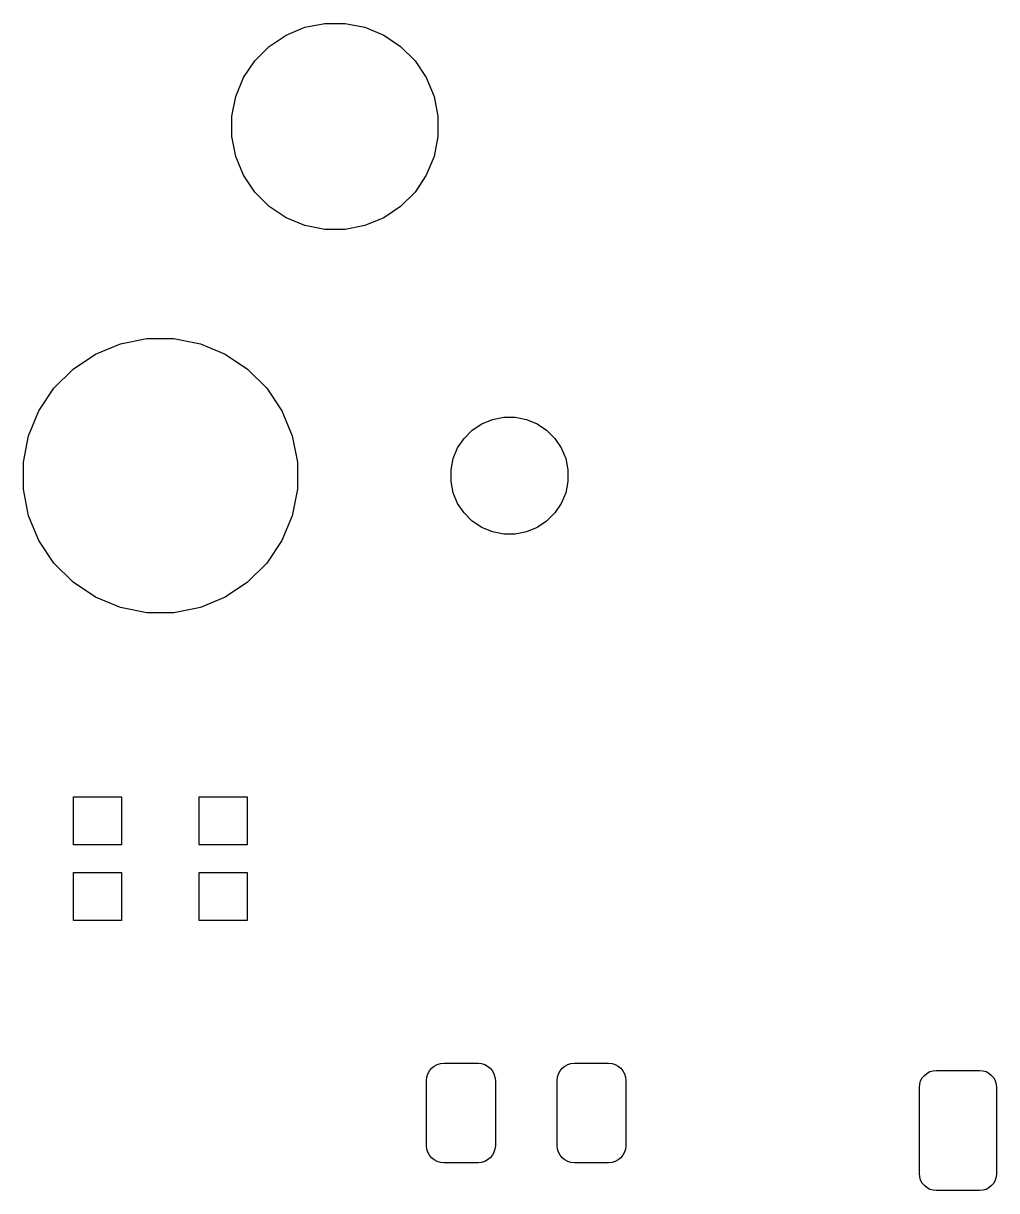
# Model space of a CAD drawing. Extents: x 1.3 to 14.8, y -4.8 to -0.1.
# Drawn here: x 12.96 to 13.517, y -1.144 to -0.476 of the extents above; entities that cross this region are included whole.
import ezdxf

# ---------------------------------------------------------------- set-up
doc = ezdxf.new("R2010")
doc.units = 0
doc.header["$MEASUREMENT"] = 0
doc.layers.add('BLACK', color=7, linetype='CONTINUOUS')

msp = doc.modelspace()

# ---------------------------------------------------------------- linework, layer by layer
at = {"layer": 'BLACK', "linetype": 'CONTINUOUS'}
for p, q in [((13.11, -0.482666), (13.1208, -0.478214)), ((13.1208, -0.478214), (13.1322, -0.475945)), ((13.1322, -0.475945), (13.1438, -0.475945)), ((13.1438, -0.475945), (13.1552, -0.478214)), ((13.1552, -0.478214), (13.166, -0.482666)), ((13.1003, -0.489129), (13.11, -0.482666)), ((13.166, -0.482666), (13.1756, -0.489129)), ((13.0921, -0.497355), (13.1003, -0.489129)), ((13.1756, -0.489129), (13.1839, -0.497355)), ((13.0857, -0.507027), (13.0921, -0.497355)), ((13.1839, -0.497355), (13.1903, -0.507027)), ((13.0812, -0.517774), (13.0857, -0.507027)), ((13.1903, -0.507027), (13.1948, -0.517774)), ((13.0789, -0.529184), (13.0812, -0.517774)), ((13.1948, -0.517774), (13.197, -0.529184)), ((13.0789, -0.540816), (13.0789, -0.529184)), ((13.197, -0.529184), (13.197, -0.540816)), ((13.0812, -0.552226), (13.0789, -0.540816)), ((13.197, -0.540816), (13.1948, -0.552226)), ((13.0857, -0.562973), (13.0812, -0.552226)), ((13.1948, -0.552226), (13.1903, -0.562973)), ((13.0921, -0.572645), (13.0857, -0.562973)), ((13.1903, -0.562973), (13.1839, -0.572645)), ((13.1003, -0.580871), (13.0921, -0.572645)), ((13.1839, -0.572645), (13.1756, -0.580871)), ((13.11, -0.587334), (13.1003, -0.580871)), ((13.1756, -0.580871), (13.166, -0.587334)), ((13.1208, -0.591786), (13.11, -0.587334)), ((13.166, -0.587334), (13.1552, -0.591786)), ((13.1322, -0.594055), (13.1208, -0.591786)), ((13.1438, -0.594055), (13.1322, -0.594055)), ((13.1552, -0.591786), (13.1438, -0.594055)), ((13.0008, -0.665434), (13.0151, -0.659517)), ((13.0151, -0.659517), (13.0303, -0.6565)), ((13.0303, -0.6565), (13.0457, -0.6565)), ((13.0457, -0.6565), (13.0609, -0.659517)), ((13.0609, -0.659517), (13.0752, -0.665434)), ((12.988, -0.674025), (13.0008, -0.665434)), ((13.0752, -0.665434), (13.088, -0.674025)), ((12.977, -0.684959), (12.988, -0.674025)), ((13.088, -0.674025), (13.099, -0.684959)), ((12.9684, -0.697816), (12.977, -0.684959)), ((13.099, -0.684959), (13.1076, -0.697816)), ((12.9625, -0.712102), (12.9684, -0.697816)), ((13.1076, -0.697816), (13.1135, -0.712102)), ((13.2282, -0.702787), (13.2347, -0.7015)), ((13.2347, -0.7015), (13.2413, -0.7015)), ((13.2413, -0.7015), (13.2478, -0.702787)), ((13.2166, -0.708979), (13.2221, -0.705313)), ((13.2221, -0.705313), (13.2282, -0.702787)), ((13.2478, -0.702787), (13.2539, -0.705313)), ((13.2539, -0.705313), (13.2593, -0.708979)), ((12.9595, -0.727268), (12.9625, -0.712102)), ((13.1135, -0.712102), (13.1165, -0.727268)), ((13.2083, -0.719132), (13.212, -0.713645)), ((13.212, -0.713645), (13.2166, -0.708979)), ((13.2593, -0.708979), (13.264, -0.713645)), ((13.264, -0.713645), (13.2677, -0.719132)), ((13.2058, -0.725228), (13.2083, -0.719132)), ((13.2677, -0.719132), (13.2702, -0.725228)), ((12.9595, -0.742732), (12.9595, -0.727268)), ((13.1165, -0.727268), (13.1165, -0.742732)), ((13.2045, -0.731701), (13.2058, -0.725228)), ((13.2702, -0.725228), (13.2715, -0.731701)), ((13.2045, -0.738299), (13.2045, -0.731701)), ((13.2715, -0.731701), (13.2715, -0.738299)), ((13.2058, -0.744772), (13.2045, -0.738299)), ((13.2715, -0.738299), (13.2702, -0.744772)), ((12.9625, -0.757898), (12.9595, -0.742732)), ((13.1165, -0.742732), (13.1135, -0.757898)), ((13.2083, -0.750868), (13.2058, -0.744772)), ((13.2702, -0.744772), (13.2677, -0.750868)), ((13.212, -0.756355), (13.2083, -0.750868)), ((13.2677, -0.750868), (13.264, -0.756355)), ((12.9684, -0.772184), (12.9625, -0.757898)), ((13.1135, -0.757898), (13.1076, -0.772184)), ((13.2166, -0.761021), (13.212, -0.756355)), ((13.2221, -0.764687), (13.2166, -0.761021)), ((13.2593, -0.761021), (13.2539, -0.764687)), ((13.264, -0.756355), (13.2593, -0.761021)), ((13.2282, -0.767213), (13.2221, -0.764687)), ((13.2347, -0.7685), (13.2282, -0.767213)), ((13.2413, -0.7685), (13.2347, -0.7685)), ((13.2478, -0.767213), (13.2413, -0.7685)), ((13.2539, -0.764687), (13.2478, -0.767213)), ((12.977, -0.785041), (12.9684, -0.772184)), ((13.1076, -0.772184), (13.099, -0.785041)), ((12.988, -0.795975), (12.977, -0.785041)), ((13.099, -0.785041), (13.088, -0.795975)), ((13.0008, -0.804566), (12.988, -0.795975)), ((13.088, -0.795975), (13.0752, -0.804566)), ((13.0151, -0.810483), (13.0008, -0.804566)), ((13.0752, -0.804566), (13.0609, -0.810483)), ((13.0303, -0.8135), (13.0151, -0.810483)), ((13.0457, -0.8135), (13.0303, -0.8135)), ((13.0609, -0.810483), (13.0457, -0.8135)), ((12.9882, -0.946472), (12.9882, -0.918913)), ((12.9882, -0.918913), (13.0158, -0.918913)), ((13.0158, -0.918913), (13.0158, -0.946472)), ((13.0603, -0.946472), (13.0603, -0.918913)), ((13.0603, -0.918913), (13.0878, -0.918913)), ((13.0878, -0.918913), (13.0878, -0.946472)), ((13.0158, -0.946472), (12.9882, -0.946472)), ((13.0878, -0.946472), (13.0603, -0.946472)), ((12.9882, -0.98978), (12.9882, -0.96222)), ((12.9882, -0.96222), (13.0158, -0.96222)), ((13.0158, -0.96222), (13.0158, -0.98978)), ((13.0603, -0.98978), (13.0603, -0.96222)), ((13.0603, -0.96222), (13.0878, -0.96222)), ((13.0878, -0.96222), (13.0878, -0.98978)), ((13.0158, -0.98978), (12.9882, -0.98978)), ((13.0878, -0.98978), (13.0603, -0.98978)), ((13.1913, -1.07753), (13.1922, -1.07583)), ((13.1922, -1.07583), (13.1934, -1.07434)), ((13.1934, -1.07434), (13.1949, -1.07312)), ((13.1949, -1.07312), (13.1966, -1.07221)), ((13.1966, -1.07221), (13.1984, -1.07165)), ((13.1984, -1.07165), (13.2004, -1.07146)), ((13.2004, -1.07146), (13.22, -1.07146)), ((13.22, -1.07146), (13.222, -1.07165)), ((13.222, -1.07165), (13.2238, -1.07221)), ((13.2238, -1.07221), (13.2255, -1.07312)), ((13.2255, -1.07312), (13.227, -1.07434)), ((13.227, -1.07434), (13.2282, -1.07583)), ((13.2282, -1.07583), (13.2291, -1.07753)), ((13.2661, -1.07753), (13.267, -1.07583)), ((13.267, -1.07583), (13.2682, -1.07434)), ((13.2682, -1.07434), (13.2697, -1.07312)), ((13.2697, -1.07312), (13.2714, -1.07221)), ((13.2714, -1.07221), (13.2732, -1.07165)), ((13.2732, -1.07165), (13.2752, -1.07146)), ((13.2752, -1.07146), (13.2948, -1.07146)), ((13.2948, -1.07146), (13.2968, -1.07165)), ((13.2968, -1.07165), (13.2986, -1.07221)), ((13.2986, -1.07221), (13.3003, -1.07312)), ((13.3003, -1.07312), (13.3018, -1.07434)), ((13.3018, -1.07434), (13.303, -1.07583)), ((13.303, -1.07583), (13.3039, -1.07753)), ((13.4789, -1.0763), (13.4807, -1.07574)), ((13.4807, -1.07574), (13.4826, -1.07555)), ((13.4826, -1.07555), (13.5072, -1.07555)), ((13.5072, -1.07555), (13.5092, -1.07574)), ((13.5092, -1.07574), (13.511, -1.0763)), ((13.1905, -1.0813), (13.1907, -1.07938)), ((13.1905, -1.1187), (13.1905, -1.0813)), ((13.1907, -1.07938), (13.1913, -1.07753)), ((13.2291, -1.07753), (13.2297, -1.07938)), ((13.2297, -1.07938), (13.2299, -1.0813)), ((13.2299, -1.0813), (13.2299, -1.1187)), ((13.2653, -1.0813), (13.2655, -1.07938)), ((13.2653, -1.1187), (13.2653, -1.0813)), ((13.2655, -1.07938), (13.2661, -1.07753)), ((13.3039, -1.07753), (13.3045, -1.07938)), ((13.3045, -1.07938), (13.3047, -1.0813)), ((13.3047, -1.0813), (13.3047, -1.1187)), ((13.473, -1.08347), (13.4735, -1.08163)), ((13.4735, -1.08163), (13.4745, -1.07993)), ((13.4745, -1.07993), (13.4757, -1.07843)), ((13.4757, -1.07843), (13.4772, -1.07721)), ((13.4772, -1.07721), (13.4789, -1.0763)), ((13.511, -1.0763), (13.5127, -1.07721)), ((13.5127, -1.07721), (13.5142, -1.07843)), ((13.5142, -1.07843), (13.5154, -1.07993)), ((13.5154, -1.07993), (13.5163, -1.08163)), ((13.5163, -1.08163), (13.5169, -1.08347)), ((13.4728, -1.08539), (13.473, -1.08347)), ((13.4728, -1.13461), (13.4728, -1.08539)), ((13.5169, -1.08347), (13.5171, -1.08539)), ((13.5171, -1.08539), (13.5171, -1.13461)), ((13.1907, -1.12062), (13.1905, -1.1187)), ((13.1913, -1.12247), (13.1907, -1.12062)), ((13.1922, -1.12417), (13.1913, -1.12247)), ((13.2291, -1.12247), (13.2282, -1.12417)), ((13.2297, -1.12062), (13.2291, -1.12247)), ((13.2299, -1.1187), (13.2297, -1.12062)), ((13.2655, -1.12062), (13.2653, -1.1187)), ((13.2661, -1.12247), (13.2655, -1.12062)), ((13.267, -1.12417), (13.2661, -1.12247)), ((13.3039, -1.12247), (13.303, -1.12417)), ((13.3045, -1.12062), (13.3039, -1.12247)), ((13.3047, -1.1187), (13.3045, -1.12062)), ((13.1934, -1.12566), (13.1922, -1.12417)), ((13.1949, -1.12688), (13.1934, -1.12566)), ((13.1966, -1.12779), (13.1949, -1.12688)), ((13.1984, -1.12835), (13.1966, -1.12779)), ((13.2004, -1.12854), (13.1984, -1.12835)), ((13.22, -1.12854), (13.2004, -1.12854)), ((13.222, -1.12835), (13.22, -1.12854)), ((13.2238, -1.12779), (13.222, -1.12835)), ((13.2255, -1.12688), (13.2238, -1.12779)), ((13.227, -1.12566), (13.2255, -1.12688)), ((13.2282, -1.12417), (13.227, -1.12566)), ((13.2682, -1.12566), (13.267, -1.12417)), ((13.2697, -1.12688), (13.2682, -1.12566)), ((13.2714, -1.12779), (13.2697, -1.12688)), ((13.2732, -1.12835), (13.2714, -1.12779)), ((13.2752, -1.12854), (13.2732, -1.12835)), ((13.2948, -1.12854), (13.2752, -1.12854)), ((13.2968, -1.12835), (13.2948, -1.12854)), ((13.2986, -1.12779), (13.2968, -1.12835)), ((13.3003, -1.12688), (13.2986, -1.12779)), ((13.3018, -1.12566), (13.3003, -1.12688)), ((13.303, -1.12417), (13.3018, -1.12566)), ((13.473, -1.13653), (13.4728, -1.13461)), ((13.5171, -1.13461), (13.5169, -1.13653)), ((13.4735, -1.13837), (13.473, -1.13653)), ((13.4745, -1.14007), (13.4735, -1.13837)), ((13.4757, -1.14157), (13.4745, -1.14007)), ((13.4772, -1.14279), (13.4757, -1.14157)), ((13.4789, -1.1437), (13.4772, -1.14279)), ((13.5127, -1.14279), (13.511, -1.1437)), ((13.5142, -1.14157), (13.5127, -1.14279)), ((13.5154, -1.14007), (13.5142, -1.14157)), ((13.5163, -1.13837), (13.5154, -1.14007)), ((13.5169, -1.13653), (13.5163, -1.13837)), ((13.4807, -1.14426), (13.4789, -1.1437)), ((13.4826, -1.14445), (13.4807, -1.14426)), ((13.5072, -1.14445), (13.4826, -1.14445)), ((13.5092, -1.14426), (13.5072, -1.14445)), ((13.511, -1.1437), (13.5092, -1.14426))]:
    msp.add_line(p, q, dxfattribs=at)

doc.saveas('drawing.dxf')
